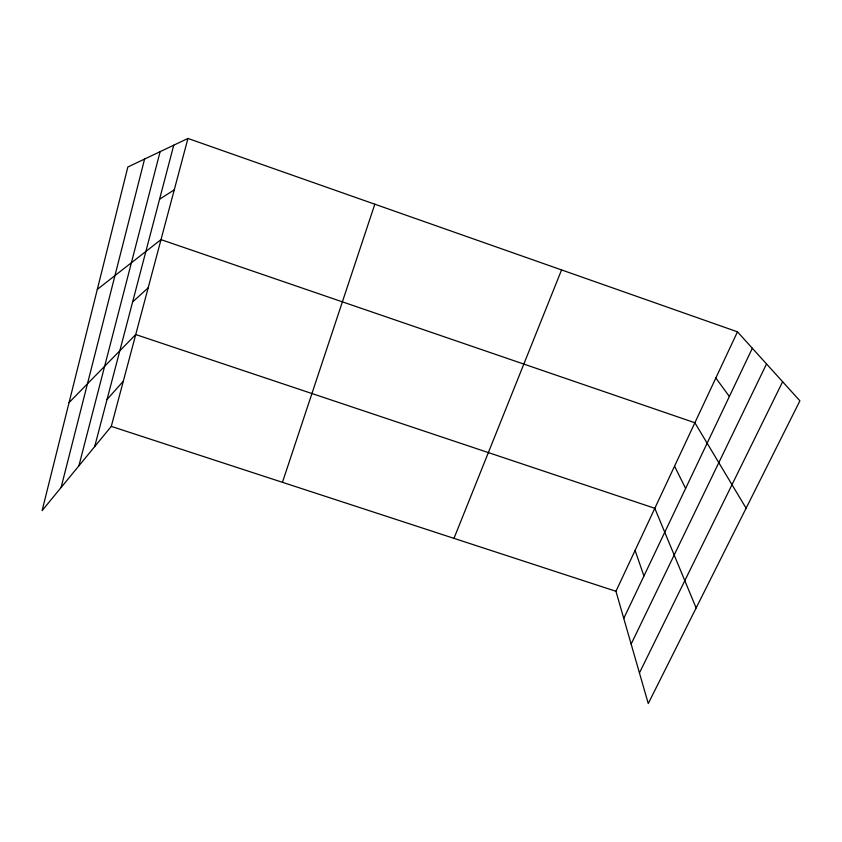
<?xml version="1.0" encoding="UTF-8"?>
<svg xmlns="http://www.w3.org/2000/svg" width="842" height="842" viewBox="0 0 842 842"><rect width="100%" height="100%" fill="white"/><g stroke="black" fill="none" stroke-linecap="round" stroke-linejoin="round"><path stroke-width="1.26" d="M61.087 487.518L144.592 159.043M78.895 465.837L160.117 151.665M94.672 446.607L173.747 145.192M187.945 138.446L127.847 167L42.1 510.652L111.281 426.389L187.945 138.446L737.466 331.822L799.9 400.824L648.256 703.554L615.955 591.284L737.466 331.822M282.449 482.319L374.816 204.206M453.975 538.364L561.572 269.924M623.754 618.396L752.327 348.251M631.142 644.077L766.525 363.944M639.446 672.916L782.628 381.742M107.039 399.487L123.311 381.194M69.065 402.581L135.73 334.548L654.813 508.305L696.134 607.966M132.626 301.941L148.171 287.838M97.314 289.385L161.001 239.633L694.882 422.758L746.107 508.221M159.57 199.228L174.252 189.86M111.281 426.389L615.955 591.284M715.837 377.995L729.361 396.508M674.547 466.173L685.609 488.434M635.1 550.415L643.93 576.012"/></g></svg>
